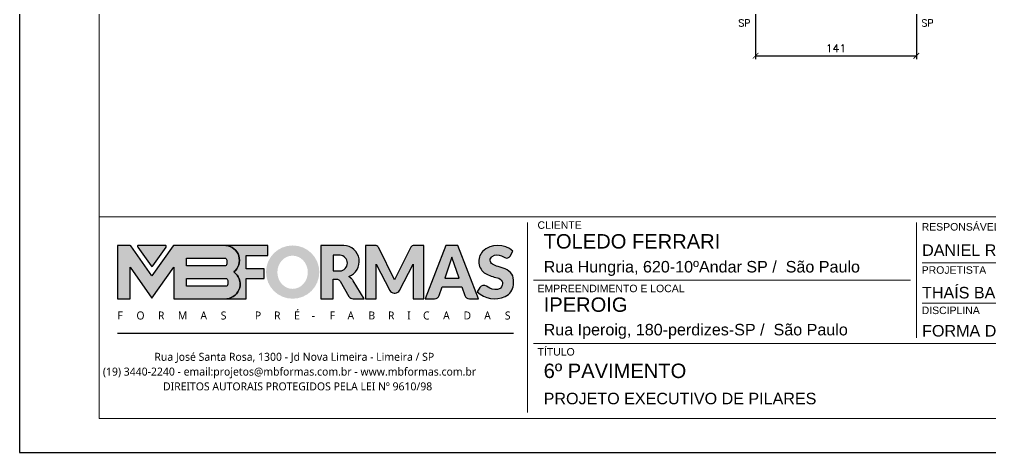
# Model space of a CAD drawing. Extents: x -23436 to 4767, y -4131 to 9755.
# Drawn here: x -19091 to -18240, y 2932 to 3312 of the extents above; entities that cross this region are included whole.
import ezdxf

# ---------------------------------------------------------------- set-up
doc = ezdxf.new("R2010")
doc.units = 0
doc.header["$PDMODE"] = 2
doc.header["$PDSIZE"] = 10
doc.layers.get('0').update_dxf_attribs({"lineweight": 13})
doc.layers.get('Defpoints').update_dxf_attribs({"lineweight": 13})
doc.layers.add('Cota', color=4, linetype='Continuous')
doc.layers.add('MB Logo', color=254, linetype='Continuous')
doc.layers.add('FOLHA MB', color=7, linetype='Continuous', lineweight=13)
doc.layers.add('Texto Seção', color=7, linetype='Continuous', lineweight=15)
doc.layers.add('Laje_Perimetro', color=7, linetype='Continuous', plot=False)
doc.styles.add('MB_C01', font='arial.ttf', dxfattribs={"height": 1.3})
doc.styles.add('MB_C02', font='arial.ttf', dxfattribs={"height": 2})
doc.styles.add('MB_C03', font='arial.ttf', dxfattribs={"height": 2.5})
doc.styles.add('MtXpl_Lucida_Sans_Un', font='l_10646.ttf')
doc.styles.add('ROMANS', font='romans.shx')
doc.dimstyles.new('PAINEL', dxfattribs={"dimtxt": 7, "dimasz": 5, "dimexe": 3, "dimexo": 3, "dimgap": 3, "dimtad": 1, "dimdec": 1, "dimzin": 12, "dimdsep": 46, "dimtxsty": 'ROMANS', "dimblk": 'ARCHTICK', "dimcen": 0, "dimclrd": 4, "dimclre": 4, "dimclrt": 1, "dimadec": 1, "dimazin": 3, "dimtfac": 1, "dimtdec": 1, "dimtmove": 0, "dimatfit": 3, "dimldrblk": 'OBLIQUE', "dimfxl": 0, "dimtolj": 1, "dimtzin": 12, "dimarcsym": 0})

# ---------------------------------------------------------------- blocks, each defined once
blk = doc.blocks.new('MB-NOVO')
at = {"layer": 'MB Logo', "linetype": 'Continuous'}
h = blk.add_hatch(color=256, dxfattribs=at)
h.dxf.hatch_style = 1
h.set_gradient(color1=(242, 132, 69), color2=(247, 180, 141), rotation=90, tint=1)
h.paths.add_polyline_path([(-18529.58, 10980.84), (-18475.71, 10980.84, 0.706757), (-18468.67, 11008.01, 0.681802), (-18476.71, 11034.89), (-18529.36, 11034.89, 0.243712), (-18530.18, 11034.46), (-18551.72, 11003.93), (-18573.27, 11034.46, 0.243712), (-18574.09, 11034.89), (-18586.52, 11034.89), (-18586.52, 10980.84), (-18573.87, 10980.84), (-18573.87, 11012.87), (-18551.72, 10981.49), (-18529.58, 11012.87)])
h.paths.add_polyline_path([(-18516.75, 11014.08), (-18516.75, 11021.99), (-18477.79, 11021.99, -0.414214), (-18475.79, 11019.99), (-18475.79, 11016.08, -0.414214), (-18477.79, 11014.08)], flags=16)
h.paths.add_polyline_path([(-18516.75, 11001.39), (-18476.79, 11001.39, -0.414214), (-18474.79, 10999.39), (-18474.79, 10995.48, -0.414214), (-18476.79, 10993.48), (-18516.75, 10993.48)], flags=16)
at = {"layer": 'MB Logo', "true_color": 0x262626}
h = blk.add_hatch(color=250, dxfattribs=at)
h.dxf.hatch_style = 1
h.paths.add_polyline_path([(-18537.31, 11033.31, 0.60809), (-18538.12, 11034.89), (-18565.32, 11034.89, 0.60809), (-18566.14, 11033.31), (-18552.54, 11014.04, 0.518202), (-18550.91, 11014.04)])
h = blk.add_hatch(color=250, dxfattribs=at)
h.dxf.hatch_style = 1
h.paths.add_polyline_path([(-18456.17, 11011.29), (-18456.17, 11024.65), (-18434.21, 11024.65), (-18434.21, 11034.89), (-18476.71, 11034.89, -0.681802), (-18468.67, 11008.01, -0.706757), (-18475.71, 10980.84), (-18456.17, 10980.84), (-18456.17, 11001.45), (-18437.83, 11001.45), (-18437.83, 11011.29)])
h = blk.add_hatch(color=250, dxfattribs=at)
h.dxf.hatch_style = 1
h.paths.add_polyline_path([(-18435.91, 11007.86, 1), (-18381.87, 11007.86, 1)])
edge = h.paths.add_edge_path(flags=16)
edge.add_ellipse((-18408.97, 11007.68), major_axis=(0, 16.84), ratio=0.916255, start_angle=0, end_angle=360)
h = blk.add_hatch(color=250, dxfattribs=at)
h.dxf.hatch_style = 1
h.paths.add_polyline_path([(-18356.97, 11034.89), (-18380.17, 11034.89), (-18380.17, 10980.84), (-18367.64, 10980.84), (-18367.64, 11000.71), (-18363.41, 11000.71, -0.195765), (-18360.9, 10998.88), (-18351.79, 10983.24, 0.261385), (-18347.52, 10980.84), (-18336.38, 10980.84), (-18347.47, 10999, 0.082429), (-18349.61, 11001.48), (-18351.9, 11003.39, 0.81838)])
h.paths.add_polyline_path([(-18360.76, 11009), (-18367.64, 11009), (-18367.64, 11024.98), (-18360.76, 11024.98, -0.92578)], flags=16)
h = blk.add_hatch(color=250, dxfattribs=at)
h.dxf.hatch_style = 1
h.paths.add_polyline_path([(-18286.65, 11015.9), (-18286.65, 10980.84), (-18275.77, 10980.84), (-18275.77, 11034.89), (-18286.65, 11034.89, 0.216647), (-18289.44, 11032.44), (-18305.46, 10999.84), (-18321.61, 11032.7, 0.199908), (-18324.27, 11034.89), (-18335.15, 11034.89), (-18335.15, 10980.84), (-18324.27, 10980.84), (-18324.27, 11015.9), (-18310.42, 10989.3, 0.279644), (-18305.98, 10986.61, 0.340986), (-18300.5, 10989.3)])
h = blk.add_hatch(color=250, dxfattribs=at)
h.dxf.hatch_style = 1
h.paths.add_polyline_path([(-18274.36, 10980.84), (-18264.98, 10980.84, 0.322517), (-18260.24, 10984.26), (-18257.32, 10993), (-18237.21, 10993), (-18234.29, 10984.26, 0.322517), (-18229.55, 10980.84), (-18220.26, 10980.84), (-18241.25, 11034.89), (-18253.37, 11034.89)])
h.paths.add_polyline_path([(-18254.42, 11001.64), (-18247.26, 11023.04), (-18240.11, 11001.64)], flags=16)
h = blk.add_hatch(color=250, dxfattribs=at)
h.dxf.hatch_style = 1
h.paths.add_polyline_path([(-18206.02, 11024.02, -0.247671), (-18196.88, 11024.32), (-18193.53, 11022.53, 0.40799), (-18188.16, 11024.11), (-18185.37, 11029.08, 0.392837), (-18216.16, 11028.69, 0.467779), (-18213.26, 11006.32, 0.077523), (-18201.17, 11002.12, -0.214206), (-18196.11, 10997.94, -0.284295), (-18198.17, 10991.44, -0.26924), (-18208.78, 10991.57), (-18212.21, 10993.65, 0.407727), (-18219.02, 10992.06), (-18221.79, 10987.71, 0.296878), (-18193.23, 10983.12, 0.272251), (-18184.86, 10995.28), (-18184.65, 10997.88, 0.348906), (-18193.71, 11011.21), (-18200.42, 11013.47, -0.045018), (-18205.76, 11015.68, -0.618284)])
at = {"layer": 'MB Logo', "linetype": 'Continuous'}
blk.add_line((-18586.52, 10945.86), (-18184.78, 10945.86), dxfattribs=at)
at = {"layer": 'MB Logo', "color": 23, "linetype": 'Continuous', "true_color": 0xf28445}
for points in [[(-18573.27, 11034.46, 0.243712), (-18574.09, 11034.89), (-18586.52, 11034.89), (-18586.52, 10980.84), (-18573.87, 10980.84), (-18573.87, 11012.87), (-18551.72, 10981.49), (-18529.58, 11012.87), (-18529.58, 10980.84), (-18475.71, 10980.84, 0.706757), (-18468.67, 11008.01, 0.681802), (-18476.71, 11034.89), (-18529.36, 11034.89, 0.243712), (-18530.18, 11034.46), (-18551.72, 11003.93)], [(-18516.75, 11021.99), (-18477.79, 11021.99, -0.414214), (-18475.79, 11019.99), (-18475.79, 11016.08, -0.414214), (-18477.79, 11014.08), (-18516.75, 11014.08)], [(-18516.75, 11001.39), (-18476.79, 11001.39, -0.414214), (-18474.79, 10999.39), (-18474.79, 10995.48, -0.414214), (-18476.79, 10993.48), (-18516.75, 10993.48)]]:
    blk.add_lwpolyline(points, format="xyb", close=True, dxfattribs=at)
at = {"layer": 'MB Logo', "color": 250, "true_color": 0x262626}
for points in [[(-18537.31, 11033.31, 0.60809), (-18538.12, 11034.89), (-18565.32, 11034.89, 0.60809), (-18566.14, 11033.31), (-18552.54, 11014.04, 0.518202), (-18550.91, 11014.04)], [(-18437.83, 11011.29), (-18456.17, 11011.29), (-18456.17, 11024.65), (-18434.21, 11024.65), (-18434.21, 11034.89), (-18476.71, 11034.89, -0.681802), (-18468.67, 11008.01, -0.706757), (-18475.71, 10980.84), (-18456.17, 10980.84), (-18456.17, 11001.45), (-18437.83, 11001.45)], [(-18347.52, 10980.84), (-18336.38, 10980.84), (-18347.47, 10999, 0.082429), (-18349.61, 11001.48), (-18351.9, 11003.39, 0.81838), (-18356.97, 11034.89), (-18380.17, 11034.89), (-18380.17, 10980.84), (-18367.64, 10980.84), (-18367.64, 11000.71), (-18363.41, 11000.71, -0.209789), (-18360.79, 10998.69), (-18351.79, 10983.24, 0.261385)], [(-18286.65, 11015.9), (-18286.65, 10980.84), (-18275.77, 10980.84), (-18275.77, 11034.89), (-18286.65, 11034.89, 0.216647), (-18289.44, 11032.44), (-18305.46, 10999.84), (-18321.48, 11032.44, 0.216647), (-18324.27, 11034.89), (-18335.15, 11034.89), (-18335.15, 10980.84), (-18324.27, 10980.84), (-18324.27, 11015.9), (-18310.42, 10989.3, 0.279644), (-18305.98, 10986.61), (-18304.93, 10986.61, 0.279644), (-18300.5, 10989.3)], [(-18264.98, 10980.84, 0.322517), (-18260.24, 10984.26), (-18257.32, 10993), (-18237.21, 10993), (-18234.29, 10984.26, 0.322517), (-18229.55, 10980.84), (-18220.26, 10980.84), (-18241.25, 11034.89), (-18253.37, 11034.89), (-18274.36, 10980.84)], [(-18206.24, 11015.94, -0.549626), (-18206.37, 11023.82, -0.258723), (-18196.88, 11024.32), (-18193.53, 11022.53, 0.40799), (-18188.16, 11024.11), (-18185.37, 11029.08, 0.392837), (-18216.16, 11028.69, 0.467779), (-18213.26, 11006.32, 0.077523), (-18201.17, 11002.12, -0.203897), (-18196.26, 10998.22), (-18196.08, 10997.79, -0.267611), (-18197.99, 10991.6), (-18198.45, 10991.29, -0.261145), (-18208.78, 10991.57), (-18212.21, 10993.65, 0.407727), (-18219.02, 10992.06), (-18221.79, 10987.71, 0.296878), (-18193.23, 10983.12, 0.265963), (-18184.89, 10994.94), (-18184.67, 10997.65, 0.340466), (-18193.12, 11011.01), (-18200.42, 11013.47, -0.049298)], [(-18367.64, 11009), (-18360.76, 11009, 0.92578), (-18360.76, 11024.98), (-18367.64, 11024.98)]]:
    blk.add_lwpolyline(points, format="xyb", close=True, dxfattribs=at)
blk.add_lwpolyline([(-18247.26, 11023.04), (-18254.42, 11001.64), (-18240.11, 11001.64)], close=True, dxfattribs=at)
at = {"layer": 'MB Logo', "color": 250, "true_color": 0x262626, "style": 'MtXpl_Lucida_Sans_Un'}
for s, height, p in [('O', 8.12, (-18567.45, 10959.76)), ('S', 8.12, (-18481.92, 10959.76)), ('É', 8.12, (-18407.52, 10959.76)), ('C', 8.12, (-18276.61, 10959.76)), ('S', 8.12, (-18193.6, 10959.76)), ('F', 8.12, (-18586.78, 10959.76)), ('R', 8.12, (-18545.63, 10959.76)), ('M', 8.12, (-18525.4, 10959.76)), ('A', 8.12, (-18502.51, 10959.76)), ('P', 8.12, (-18447.27, 10959.76)), ('R', 8.12, (-18427.76, 10959.76)), ('-', 8.12, (-18389.56, 10959.76)), ('F', 8.12, (-18371.38, 10959.76)), ('A', 8.12, (-18353.29, 10959.76)), ('B', 8.12, (-18332.1, 10959.76)), ('R', 8.12, (-18312.21, 10959.76)), ('I', 8.12, (-18292.68, 10959.76)), ('A', 8.12, (-18256.26, 10959.76)), ('D', 8.12, (-18235.54, 10959.76)), ('A', 8.12, (-18214.57, 10959.76)), ('DIREITOS AUTORAIS PROTEGIDOS PELA LEI Nº 9610/98', 8.1225, (-18540.43, 10887.84))]:
    blk.add_text(s, height=height, dxfattribs=at).set_placement(p)
at = {"layer": 'MB Logo', "style": 'MtXpl_Lucida_Sans_Un'}
for s, p in [('Rua José Santa Rosa, 1300 - Jd Nova Limeira - Limeira / SP', (-18549.2, 10917.84)), ('(19) 3440-2240 - email:projetos@mbformas.com.br - www.mbformas.com.br', (-18601.47, 10902.84))]:
    blk.add_text(s, height=8.1225, dxfattribs=at).set_placement(p)
blk = doc.blocks.new('A$C169d8357')
at = {"layer": 'FOLHA MB', "color": 1}
for p, q in [((1109.82, 356.72), (70, 356.72)), ((445.65, 351.67), (445.65, 184.99)), ((786.55, 351.67), (786.55, 250.65)), ((938.09, 316.32), (791.61, 316.32)), ((781.5, 301.16), (450.7, 301.16)), ((938.09, 280.96), (791.61, 280.96)), ((938.09, 245.6), (450.7, 245.6))]:
    blk.add_line(p, q, dxfattribs=at)
for points in [[(0, 1199.94), (0, 149.94), (1485.02, 149.94), (1485.02, 1199.94)], [(70, 1169.94), (70, 179.94), (1455.02, 179.94), (1455.02, 1169.94)]]:
    blk.add_lwpolyline(points, close=True, dxfattribs=at)
at = {"layer": 'MB Logo', "xscale": 0.8642040370897565, "yscale": 0.8642040370897565, "zscale": 0.8642040370897565}
blk.add_blockref('MB-NOVO', (16148.65, -9204.85), dxfattribs=at)
at = {"layer": 'FOLHA MB', "color": 6}
for s, height, style, p in [('CLIENTE', 6.566, 'MB_C01', (454.33, 346.12)), ('RESPONSÁVEL TÉCNICO', 6.5663, 'MB_C01', (791.21, 344.6)), ('Rua Hungria, 620-10ºAndar SP /  São Paulo', 10.102, 'MB_C02', (459.73, 307.83)), ('PROJETISTA', 6.566, 'MB_C01', (791.21, 306.72)), ('EMPREENDIMENTO E LOCAL', 6.5663, 'MB_C01', (454.33, 290.56)), ('DISCIPLINA', 6.566, 'MB_C01', (791.21, 271.36)), ('Rua Iperoig, 180-perdizes-SP /  São Paulo', 10.102, 'MB_C02', (459.73, 252.69)), ('TÍTULO', 6.566, 'MB_C01', (454.33, 234.99)), ('PROJETO EXECUTIVO DE PILARES', 10.102, 'MB_C02', (459.73, 192.28))]:
    blk.add_text(s, height=height, dxfattribs=dict(at, style=style)).set_placement(p)
at = {"layer": 'FOLHA MB', "color": 5}
for s, height, style, p in [('TOLEDO FERRARI', 12.6276, 'MB_C03', (459.73, 328.83)), ('DANIEL RODRIGUES', 10.102, 'MB_C02', (791.61, 322.38)), ('THAÍS BANDEIRA', 10.102, 'MB_C02', (791.51, 285.11)), ('IPEROIG', 12.628, 'MB_C03', (459.73, 273.34)), ('FORMA DE MADEIRA', 10.102, 'MB_C02', (791.61, 251.66)), ('6º PAVIMENTO', 12.6276, 'MB_C03', (459.73, 215.3))]:
    blk.add_text(s, height=height, dxfattribs=dict(at, style=style)).set_placement(p)
blk = doc.blocks.new('_ArchTick')
at = {"color": 0, "linetype": 'ByBlock', "const_width": 0.15}
blk.add_lwpolyline([(-0.5, -0.5), (0.5, 0.5)], dxfattribs=at)
blk = doc.blocks.new('*D282')
at = {"layer": 'Cota', "color": 4, "lineweight": -2, "transparency": 16777216}
for p, q in [((-18445.87, 3331.37), (-18445.87, 3277.19)), ((-18304.87, 3331.37), (-18304.87, 3277.19)), ((-18445.87, 3280.19), (-18304.87, 3280.19))]:
    blk.add_line(p, q, dxfattribs=at)
at = {"layer": 'Defpoints', "color": 0, "transparency": 16777216}
for p in [(-18445.87, 3334.37), (-18304.87, 3334.37), (-18304.87, 3280.19)]:
    blk.add_point(p, dxfattribs=at)
at = {"layer": 'Cota', "color": 4, "lineweight": -2, "transparency": 16777216, "xscale": 5, "yscale": 5, "zscale": 5, "rotation": 180}
blk.add_blockref('_ArchTick', (-18445.87, 3280.19), dxfattribs=at)
at = {"layer": 'Cota', "color": 4, "lineweight": -2, "transparency": 16777216, "xscale": 5, "yscale": 5, "zscale": 5}
blk.add_blockref('_ArchTick', (-18304.87, 3280.19), dxfattribs=at)
at = {"layer": 'Cota', "color": 1, "transparency": 16777216, "insert": (-18375.37, 3286.69), "char_height": 7, "attachment_point": 5, "style": 'ROMANS'}
blk.add_mtext('\\A1;141', dxfattribs=at)
blk = doc.blocks.new('_OBLIQUE')
at = {"color": 0, "linetype": 'ByBlock', "lineweight": -2}
for p, q in [((0, 0), (-1, 0)), ((-0.5, -0.5), (0.5, 0.5))]:
    blk.add_line(p, q, dxfattribs=at)

msp = doc.modelspace()

# ---------------------------------------------------------------- linework, layer by layer
at = {"layer": 'Laje_Perimetro'}
msp.add_lwpolyline([(-17606.377, 3982.259), (-19091.397, 3982.259), (-19091.397, 2932.259), (-17606.377, 2932.259)], close=True, dxfattribs=at)

# ---------------------------------------------------------------- block references
at = {"layer": 'MB Logo'}
msp.add_blockref('A$C169d8357', (-19091.397, 2782.321), dxfattribs=at)

# ---------------------------------------------------------------- texts
at = {"layer": 'Texto Seção', "char_height": 6, "style": 'ROMANS'}
for insert, attachment_point in [((-18450.409, 3305.943), 9), ((-18300.339, 3305.943), 7)]:
    msp.add_mtext('SP', dxfattribs=dict(at, insert=insert, attachment_point=attachment_point))

# ---------------------------------------------------------------- dimensions: what is measured, and where the dimension line sits
at = {"layer": 'Cota'}
dim = msp.add_linear_dim(base=(-18304.874, 3280.195), p1=(-18445.874, 3334.37), p2=(-18304.874, 3334.37), dimstyle='PAINEL', override={"dimarcsym": 2}, dxfattribs=at)
dim.commit()
dim.dimension.update_dxf_attribs({"geometry": '*D282', "text_midpoint": (-18375.374, 3286.695)})

doc.saveas('drawing.dxf')
